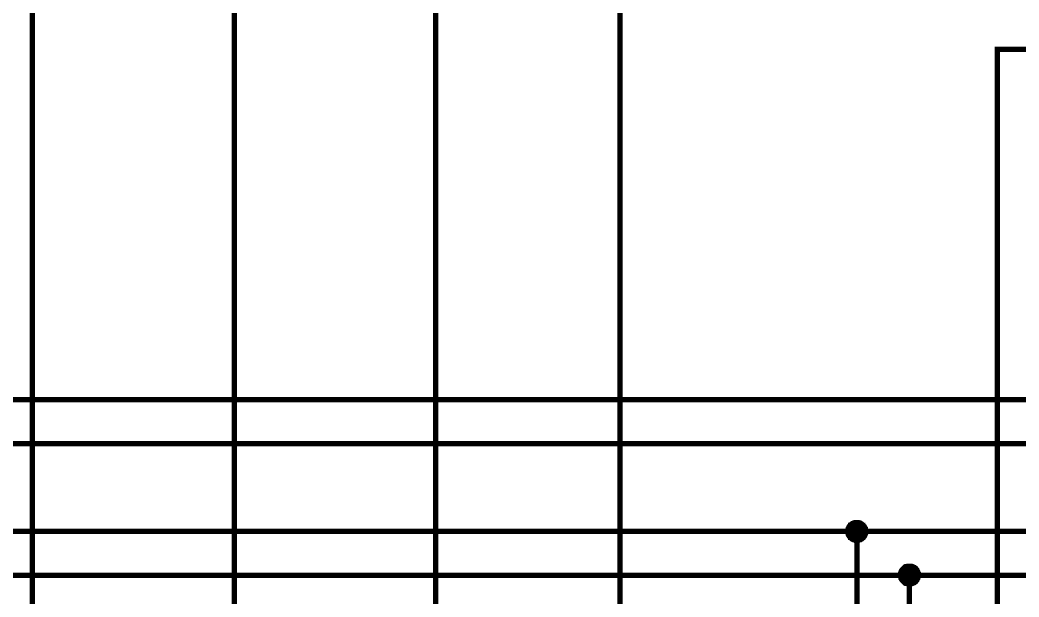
# Model space of a CAD drawing. Header units: millimetres. Extents: x 0 to 841, y 0 to 594.
# Drawn here: x 354.3 to 411.3, y 307.7 to 340.6 of the extents above; entities that cross this region are included whole.
import ezdxf

# ---------------------------------------------------------------- set-up
doc = ezdxf.new("R2010")
doc.units = ezdxf.units.MM
doc.layers.add('Sheet', color=255, linetype='Continuous')

msp = doc.modelspace()

# ---------------------------------------------------------------- linework, layer by layer
at = {"layer": 'Sheet', "color": 18, "true_color": 0x000000, "const_width": 0.3}
for points in [[(392.007, 513.971), (392.007, 513.971), (355.001, 513.971), (355.001, 278.992), (412.503, 278.992), (412.503, 278.992)], [(410.017, 283.987), (410.017, 283.987), (366.515, 283.987), (366.515, 503.959), (392.007, 503.959), (392.007, 503.959)], [(237.018, 492.469), (237.018, 492.469), (303.503, 492.469), (303.503, 308.983), (404.999, 308.983)], [(237.018, 477.462), (237.018, 477.462), (313.516, 477.462), (313.516, 311.492), (402.02, 311.492)], [(450.001, 348.986), (427.511, 348.986), (427.511, 318.995), (323.506, 318.995), (323.506, 406.482), (343.017, 406.482), (343.017, 406.482)], [(343.017, 401.488), (343.017, 401.488), (333.004, 401.488), (333.004, 316.486), (430.02, 316.486), (430.02, 343.991), (450.001, 343.991)], [(703.999, 397.971), (703.999, 397.971), (378.006, 397.971), (378.006, 288.981), (450.001, 288.981), (450.001, 288.981)], [(450.001, 293.999), (450.001, 293.999), (388.512, 293.999), (388.512, 382.987), (703.999, 382.987), (703.999, 382.987)], [(417.521, 338.974), (410.017, 338.974), (410.017, 283.987), (450.001, 283.987)], [(367.008, 70.51), (367.008, 88.002), (402.02, 88.002), (402.02, 311.492), (402.02, 311.492), (435.015, 311.492), (435.015, 333.979), (450.001, 333.979)], [(387.504, 70.51), (387.504, 85.001), (404.999, 85.001), (404.999, 308.983), (404.999, 308.983), (437.502, 308.983), (437.502, 328.985), (450.001, 328.985)], [(401.504, 311.492), (401.504, 311.514), (401.504, 311.536), (401.504, 311.559), (401.504, 311.581), (401.527, 311.604), (401.527, 311.626), (401.527, 311.671), (401.549, 311.693), (401.549, 311.693), (401.572, 311.716), (401.572, 311.738), (401.594, 311.76), (401.594, 311.783), (401.616, 311.805), (401.639, 311.828), (401.661, 311.828), (401.661, 311.85), (401.684, 311.872), (401.706, 311.895), (401.728, 311.895), (401.751, 311.917), (401.773, 311.917), (401.796, 311.94), (401.818, 311.94), (401.84, 311.962), (401.863, 311.962), (401.885, 311.962), (401.908, 311.984), (401.93, 311.984), (401.975, 311.984), (401.997, 311.984), (402.02, 311.984)], [(401.504, 311.492), (401.504, 311.514), (401.504, 311.536), (401.504, 311.559), (401.504, 311.581), (401.527, 311.604), (401.527, 311.626), (401.527, 311.671), (401.549, 311.693), (401.549, 311.693), (401.572, 311.716), (401.572, 311.738), (401.594, 311.76), (401.594, 311.783), (401.616, 311.805), (401.639, 311.828), (401.661, 311.828), (401.661, 311.85), (401.684, 311.872), (401.706, 311.895), (401.728, 311.895), (401.751, 311.917), (401.773, 311.917), (401.796, 311.94), (401.818, 311.94), (401.84, 311.962), (401.863, 311.962), (401.885, 311.962), (401.908, 311.984), (401.93, 311.984), (401.975, 311.984), (401.997, 311.984), (402.02, 311.984)], [(401.504, 311.492), (401.504, 311.514), (401.504, 311.536), (401.504, 311.559), (401.504, 311.581), (401.527, 311.604), (401.527, 311.626), (401.527, 311.671), (401.549, 311.693), (401.549, 311.693), (401.572, 311.716), (401.572, 311.738), (401.594, 311.76), (401.594, 311.783), (401.616, 311.805), (401.639, 311.828), (401.661, 311.828), (401.661, 311.85), (401.684, 311.872), (401.706, 311.895), (401.728, 311.895), (401.751, 311.917), (401.773, 311.917), (401.796, 311.94), (401.818, 311.94), (401.84, 311.962), (401.863, 311.962), (401.885, 311.962), (401.908, 311.984), (401.93, 311.984), (401.975, 311.984), (401.997, 311.984), (402.02, 311.984)], [(401.504, 311.492), (401.504, 311.514), (401.504, 311.536), (401.504, 311.559), (401.504, 311.581), (401.527, 311.604), (401.527, 311.626), (401.527, 311.671), (401.549, 311.693), (401.549, 311.693), (401.572, 311.716), (401.572, 311.738), (401.594, 311.76), (401.594, 311.783), (401.616, 311.805), (401.639, 311.828), (401.661, 311.828), (401.661, 311.85), (401.684, 311.872), (401.706, 311.895), (401.728, 311.895), (401.751, 311.917), (401.773, 311.917), (401.796, 311.94), (401.818, 311.94), (401.84, 311.962), (401.863, 311.962), (401.885, 311.962), (401.908, 311.984), (401.93, 311.984), (401.975, 311.984), (401.997, 311.984), (402.02, 311.984)], [(401.504, 311.492), (401.504, 311.514), (401.504, 311.536), (401.504, 311.559), (401.504, 311.581), (401.527, 311.604), (401.527, 311.626), (401.527, 311.671), (401.549, 311.693), (401.549, 311.693), (401.572, 311.716), (401.572, 311.738), (401.594, 311.76), (401.594, 311.783), (401.616, 311.805), (401.639, 311.828), (401.661, 311.828), (401.661, 311.85), (401.684, 311.872), (401.706, 311.895), (401.728, 311.895), (401.751, 311.917), (401.773, 311.917), (401.796, 311.94), (401.818, 311.94), (401.84, 311.962), (401.863, 311.962), (401.885, 311.962), (401.908, 311.984), (401.93, 311.984), (401.975, 311.984), (401.997, 311.984), (402.02, 311.984)], [(401.504, 311.492), (401.504, 311.514), (401.504, 311.536), (401.504, 311.559), (401.504, 311.581), (401.527, 311.604), (401.527, 311.626), (401.527, 311.671), (401.549, 311.693), (401.549, 311.693), (401.572, 311.716), (401.572, 311.738), (401.594, 311.76), (401.594, 311.783), (401.616, 311.805), (401.639, 311.828), (401.661, 311.828), (401.661, 311.85), (401.684, 311.872), (401.706, 311.895), (401.728, 311.895), (401.751, 311.917), (401.773, 311.917), (401.796, 311.94), (401.818, 311.94), (401.84, 311.962), (401.863, 311.962), (401.885, 311.962), (401.908, 311.984), (401.93, 311.984), (401.975, 311.984), (401.997, 311.984), (402.02, 311.984)], [(401.504, 311.492), (401.504, 311.514), (401.504, 311.536), (401.504, 311.559), (401.504, 311.581), (401.527, 311.604), (401.527, 311.626), (401.527, 311.671), (401.549, 311.693), (401.549, 311.693), (401.572, 311.716), (401.572, 311.738), (401.594, 311.76), (401.594, 311.783), (401.616, 311.805), (401.639, 311.828), (401.661, 311.828), (401.661, 311.85), (401.684, 311.872), (401.706, 311.895), (401.728, 311.895), (401.751, 311.917), (401.773, 311.917), (401.796, 311.94), (401.818, 311.94), (401.84, 311.962), (401.863, 311.962), (401.885, 311.962), (401.908, 311.984), (401.93, 311.984), (401.975, 311.984), (401.997, 311.984), (402.02, 311.984)], [(401.504, 311.492), (401.504, 311.514), (401.504, 311.536), (401.504, 311.559), (401.504, 311.581), (401.527, 311.604), (401.527, 311.626), (401.527, 311.671), (401.549, 311.693), (401.549, 311.693), (401.572, 311.716), (401.572, 311.738), (401.594, 311.76), (401.594, 311.783), (401.616, 311.805), (401.639, 311.828), (401.661, 311.828), (401.661, 311.85), (401.684, 311.872), (401.706, 311.895), (401.728, 311.895), (401.751, 311.917), (401.773, 311.917), (401.796, 311.94), (401.818, 311.94), (401.84, 311.962), (401.863, 311.962), (401.885, 311.962), (401.908, 311.984), (401.93, 311.984), (401.975, 311.984), (401.997, 311.984), (402.02, 311.984)], [(402.02, 310.976), (401.997, 310.976), (401.975, 310.976), (401.93, 310.976), (401.908, 310.976), (401.885, 310.999), (401.863, 310.999), (401.84, 310.999), (401.818, 311.021), (401.796, 311.021), (401.773, 311.044), (401.751, 311.044), (401.728, 311.066), (401.706, 311.066), (401.684, 311.088), (401.661, 311.111), (401.661, 311.133), (401.639, 311.133), (401.616, 311.156), (401.594, 311.178), (401.594, 311.2), (401.572, 311.223), (401.572, 311.245), (401.549, 311.268), (401.549, 311.29), (401.527, 311.312), (401.527, 311.335), (401.527, 311.357), (401.504, 311.38), (401.504, 311.402), (401.504, 311.447), (401.504, 311.469), (401.504, 311.492)], [(401.504, 311.492), (401.504, 311.492)], [(402.02, 310.976), (401.997, 310.976), (401.975, 310.976), (401.93, 310.976), (401.908, 310.976), (401.885, 310.999), (401.863, 310.999), (401.84, 310.999), (401.818, 311.021), (401.796, 311.021), (401.773, 311.044), (401.751, 311.044), (401.728, 311.066), (401.706, 311.066), (401.684, 311.088), (401.661, 311.111), (401.661, 311.133), (401.639, 311.133), (401.616, 311.156), (401.594, 311.178), (401.594, 311.2), (401.572, 311.223), (401.572, 311.245), (401.549, 311.268), (401.549, 311.29), (401.527, 311.312), (401.527, 311.335), (401.527, 311.357), (401.504, 311.38), (401.504, 311.402), (401.504, 311.447), (401.504, 311.469), (401.504, 311.492)], [(401.504, 311.492), (401.504, 311.492)], [(402.02, 310.976), (401.997, 310.976), (401.975, 310.976), (401.93, 310.976), (401.908, 310.976), (401.885, 310.999), (401.863, 310.999), (401.84, 310.999), (401.818, 311.021), (401.796, 311.021), (401.773, 311.044), (401.751, 311.044), (401.728, 311.066), (401.706, 311.066), (401.684, 311.088), (401.661, 311.111), (401.661, 311.133), (401.639, 311.133), (401.616, 311.156), (401.594, 311.178), (401.594, 311.2), (401.572, 311.223), (401.572, 311.245), (401.549, 311.268), (401.549, 311.29), (401.527, 311.312), (401.527, 311.335), (401.527, 311.357), (401.504, 311.38), (401.504, 311.402), (401.504, 311.447), (401.504, 311.469), (401.504, 311.492)], [(401.504, 311.492), (401.504, 311.492)], [(402.02, 310.976), (401.997, 310.976), (401.975, 310.976), (401.93, 310.976), (401.908, 310.976), (401.885, 310.999), (401.863, 310.999), (401.84, 310.999), (401.818, 311.021), (401.796, 311.021), (401.773, 311.044), (401.751, 311.044), (401.728, 311.066), (401.706, 311.066), (401.684, 311.088), (401.661, 311.111), (401.661, 311.133), (401.639, 311.133), (401.616, 311.156), (401.594, 311.178), (401.594, 311.2), (401.572, 311.223), (401.572, 311.245), (401.549, 311.268), (401.549, 311.29), (401.527, 311.312), (401.527, 311.335), (401.527, 311.357), (401.504, 311.38), (401.504, 311.402), (401.504, 311.447), (401.504, 311.469), (401.504, 311.492)], [(401.504, 311.492), (401.504, 311.492)], [(402.02, 310.976), (401.997, 310.976), (401.975, 310.976), (401.93, 310.976), (401.908, 310.976), (401.885, 310.999), (401.863, 310.999), (401.84, 310.999), (401.818, 311.021), (401.796, 311.021), (401.773, 311.044), (401.751, 311.044), (401.728, 311.066), (401.706, 311.066), (401.684, 311.088), (401.661, 311.111), (401.661, 311.133), (401.639, 311.133), (401.616, 311.156), (401.594, 311.178), (401.594, 311.2), (401.572, 311.223), (401.572, 311.245), (401.549, 311.268), (401.549, 311.29), (401.527, 311.312), (401.527, 311.335), (401.527, 311.357), (401.504, 311.38), (401.504, 311.402), (401.504, 311.447), (401.504, 311.469), (401.504, 311.492)], [(401.504, 311.492), (401.504, 311.492)], [(402.02, 310.976), (401.997, 310.976), (401.975, 310.976), (401.93, 310.976), (401.908, 310.976), (401.885, 310.999), (401.863, 310.999), (401.84, 310.999), (401.818, 311.021), (401.796, 311.021), (401.773, 311.044), (401.751, 311.044), (401.728, 311.066), (401.706, 311.066), (401.684, 311.088), (401.661, 311.111), (401.661, 311.133), (401.639, 311.133), (401.616, 311.156), (401.594, 311.178), (401.594, 311.2), (401.572, 311.223), (401.572, 311.245), (401.549, 311.268), (401.549, 311.29), (401.527, 311.312), (401.527, 311.335), (401.527, 311.357), (401.504, 311.38), (401.504, 311.402), (401.504, 311.447), (401.504, 311.469), (401.504, 311.492)], [(401.504, 311.492), (401.504, 311.492)], [(402.02, 310.976), (401.997, 310.976), (401.975, 310.976), (401.93, 310.976), (401.908, 310.976), (401.885, 310.999), (401.863, 310.999), (401.84, 310.999), (401.818, 311.021), (401.796, 311.021), (401.773, 311.044), (401.751, 311.044), (401.728, 311.066), (401.706, 311.066), (401.684, 311.088), (401.661, 311.111), (401.661, 311.133), (401.639, 311.133), (401.616, 311.156), (401.594, 311.178), (401.594, 311.2), (401.572, 311.223), (401.572, 311.245), (401.549, 311.268), (401.549, 311.29), (401.527, 311.312), (401.527, 311.335), (401.527, 311.357), (401.504, 311.38), (401.504, 311.402), (401.504, 311.447), (401.504, 311.469), (401.504, 311.492)], [(401.504, 311.492), (401.504, 311.492)], [(402.02, 310.976), (401.997, 310.976), (401.975, 310.976), (401.93, 310.976), (401.908, 310.976), (401.885, 310.999), (401.863, 310.999), (401.84, 310.999), (401.818, 311.021), (401.796, 311.021), (401.773, 311.044), (401.751, 311.044), (401.728, 311.066), (401.706, 311.066), (401.684, 311.088), (401.661, 311.111), (401.661, 311.133), (401.639, 311.133), (401.616, 311.156), (401.594, 311.178), (401.594, 311.2), (401.572, 311.223), (401.572, 311.245), (401.549, 311.268), (401.549, 311.29), (401.527, 311.312), (401.527, 311.335), (401.527, 311.357), (401.504, 311.38), (401.504, 311.402), (401.504, 311.447), (401.504, 311.469), (401.504, 311.492)], [(401.504, 311.492), (401.504, 311.492)], [(402.02, 311.984), (402.02, 311.984)], [(402.02, 311.984), (402.042, 311.984), (402.064, 311.984), (402.087, 311.984), (402.109, 311.984), (402.132, 311.962), (402.154, 311.962), (402.199, 311.962), (402.221, 311.94), (402.221, 311.94), (402.244, 311.917), (402.266, 311.917), (402.288, 311.895), (402.311, 311.895), (402.333, 311.872), (402.356, 311.85), (402.356, 311.828), (402.378, 311.828), (402.4, 311.805), (402.423, 311.783), (402.423, 311.76), (402.445, 311.738), (402.445, 311.716), (402.468, 311.693), (402.468, 311.693), (402.49, 311.671), (402.49, 311.626), (402.49, 311.604), (402.512, 311.581), (402.512, 311.559), (402.512, 311.536), (402.512, 311.514), (402.512, 311.492)], [(402.02, 311.984), (402.02, 311.984)], [(402.02, 311.984), (402.042, 311.984), (402.064, 311.984), (402.087, 311.984), (402.109, 311.984), (402.132, 311.962), (402.154, 311.962), (402.199, 311.962), (402.221, 311.94), (402.221, 311.94), (402.244, 311.917), (402.266, 311.917), (402.288, 311.895), (402.311, 311.895), (402.333, 311.872), (402.356, 311.85), (402.356, 311.828), (402.378, 311.828), (402.4, 311.805), (402.423, 311.783), (402.423, 311.76), (402.445, 311.738), (402.445, 311.716), (402.468, 311.693), (402.468, 311.693), (402.49, 311.671), (402.49, 311.626), (402.49, 311.604), (402.512, 311.581), (402.512, 311.559), (402.512, 311.536), (402.512, 311.514), (402.512, 311.492)], [(402.02, 311.984), (402.02, 311.984)], [(402.02, 311.984), (402.042, 311.984), (402.064, 311.984), (402.087, 311.984), (402.109, 311.984), (402.132, 311.962), (402.154, 311.962), (402.199, 311.962), (402.221, 311.94), (402.221, 311.94), (402.244, 311.917), (402.266, 311.917), (402.288, 311.895), (402.311, 311.895), (402.333, 311.872), (402.356, 311.85), (402.356, 311.828), (402.378, 311.828), (402.4, 311.805), (402.423, 311.783), (402.423, 311.76), (402.445, 311.738), (402.445, 311.716), (402.468, 311.693), (402.468, 311.693), (402.49, 311.671), (402.49, 311.626), (402.49, 311.604), (402.512, 311.581), (402.512, 311.559), (402.512, 311.536), (402.512, 311.514), (402.512, 311.492)], [(402.02, 311.984), (402.02, 311.984)], [(402.02, 311.984), (402.042, 311.984), (402.064, 311.984), (402.087, 311.984), (402.109, 311.984), (402.132, 311.962), (402.154, 311.962), (402.199, 311.962), (402.221, 311.94), (402.221, 311.94), (402.244, 311.917), (402.266, 311.917), (402.288, 311.895), (402.311, 311.895), (402.333, 311.872), (402.356, 311.85), (402.356, 311.828), (402.378, 311.828), (402.4, 311.805), (402.423, 311.783), (402.423, 311.76), (402.445, 311.738), (402.445, 311.716), (402.468, 311.693), (402.468, 311.693), (402.49, 311.671), (402.49, 311.626), (402.49, 311.604), (402.512, 311.581), (402.512, 311.559), (402.512, 311.536), (402.512, 311.514), (402.512, 311.492)], [(402.02, 311.984), (402.02, 311.984)], [(402.02, 311.984), (402.042, 311.984), (402.064, 311.984), (402.087, 311.984), (402.109, 311.984), (402.132, 311.962), (402.154, 311.962), (402.199, 311.962), (402.221, 311.94), (402.221, 311.94), (402.244, 311.917), (402.266, 311.917), (402.288, 311.895), (402.311, 311.895), (402.333, 311.872), (402.356, 311.85), (402.356, 311.828), (402.378, 311.828), (402.4, 311.805), (402.423, 311.783), (402.423, 311.76), (402.445, 311.738), (402.445, 311.716), (402.468, 311.693), (402.468, 311.693), (402.49, 311.671), (402.49, 311.626), (402.49, 311.604), (402.512, 311.581), (402.512, 311.559), (402.512, 311.536), (402.512, 311.514), (402.512, 311.492)], [(402.02, 311.984), (402.02, 311.984)], [(402.02, 311.984), (402.042, 311.984), (402.064, 311.984), (402.087, 311.984), (402.109, 311.984), (402.132, 311.962), (402.154, 311.962), (402.199, 311.962), (402.221, 311.94), (402.221, 311.94), (402.244, 311.917), (402.266, 311.917), (402.288, 311.895), (402.311, 311.895), (402.333, 311.872), (402.356, 311.85), (402.356, 311.828), (402.378, 311.828), (402.4, 311.805), (402.423, 311.783), (402.423, 311.76), (402.445, 311.738), (402.445, 311.716), (402.468, 311.693), (402.468, 311.693), (402.49, 311.671), (402.49, 311.626), (402.49, 311.604), (402.512, 311.581), (402.512, 311.559), (402.512, 311.536), (402.512, 311.514), (402.512, 311.492)], [(402.02, 311.984), (402.02, 311.984)], [(402.02, 311.984), (402.042, 311.984), (402.064, 311.984), (402.087, 311.984), (402.109, 311.984), (402.132, 311.962), (402.154, 311.962), (402.199, 311.962), (402.221, 311.94), (402.221, 311.94), (402.244, 311.917), (402.266, 311.917), (402.288, 311.895), (402.311, 311.895), (402.333, 311.872), (402.356, 311.85), (402.356, 311.828), (402.378, 311.828), (402.4, 311.805), (402.423, 311.783), (402.423, 311.76), (402.445, 311.738), (402.445, 311.716), (402.468, 311.693), (402.468, 311.693), (402.49, 311.671), (402.49, 311.626), (402.49, 311.604), (402.512, 311.581), (402.512, 311.559), (402.512, 311.536), (402.512, 311.514), (402.512, 311.492)], [(402.02, 311.984), (402.02, 311.984)], [(402.02, 311.984), (402.042, 311.984), (402.064, 311.984), (402.087, 311.984), (402.109, 311.984), (402.132, 311.962), (402.154, 311.962), (402.199, 311.962), (402.221, 311.94), (402.221, 311.94), (402.244, 311.917), (402.266, 311.917), (402.288, 311.895), (402.311, 311.895), (402.333, 311.872), (402.356, 311.85), (402.356, 311.828), (402.378, 311.828), (402.4, 311.805), (402.423, 311.783), (402.423, 311.76), (402.445, 311.738), (402.445, 311.716), (402.468, 311.693), (402.468, 311.693), (402.49, 311.671), (402.49, 311.626), (402.49, 311.604), (402.512, 311.581), (402.512, 311.559), (402.512, 311.536), (402.512, 311.514), (402.512, 311.492)], [(402.512, 311.492), (402.512, 311.469), (402.512, 311.447), (402.512, 311.402), (402.512, 311.38), (402.49, 311.357), (402.49, 311.335), (402.49, 311.312), (402.468, 311.29), (402.468, 311.268), (402.445, 311.245), (402.445, 311.223), (402.423, 311.2), (402.423, 311.178), (402.4, 311.156), (402.378, 311.133), (402.356, 311.133), (402.356, 311.111), (402.333, 311.088), (402.311, 311.066), (402.288, 311.066), (402.266, 311.044), (402.244, 311.044), (402.221, 311.021), (402.221, 311.021), (402.199, 310.999), (402.154, 310.999), (402.132, 310.999), (402.109, 310.976), (402.087, 310.976), (402.064, 310.976), (402.042, 310.976), (402.02, 310.976)], [(402.512, 311.492), (402.512, 311.469), (402.512, 311.447), (402.512, 311.402), (402.512, 311.38), (402.49, 311.357), (402.49, 311.335), (402.49, 311.312), (402.468, 311.29), (402.468, 311.268), (402.445, 311.245), (402.445, 311.223), (402.423, 311.2), (402.423, 311.178), (402.4, 311.156), (402.378, 311.133), (402.356, 311.133), (402.356, 311.111), (402.333, 311.088), (402.311, 311.066), (402.288, 311.066), (402.266, 311.044), (402.244, 311.044), (402.221, 311.021), (402.221, 311.021), (402.199, 310.999), (402.154, 310.999), (402.132, 310.999), (402.109, 310.976), (402.087, 310.976), (402.064, 310.976), (402.042, 310.976), (402.02, 310.976)], [(402.512, 311.492), (402.512, 311.469), (402.512, 311.447), (402.512, 311.402), (402.512, 311.38), (402.49, 311.357), (402.49, 311.335), (402.49, 311.312), (402.468, 311.29), (402.468, 311.268), (402.445, 311.245), (402.445, 311.223), (402.423, 311.2), (402.423, 311.178), (402.4, 311.156), (402.378, 311.133), (402.356, 311.133), (402.356, 311.111), (402.333, 311.088), (402.311, 311.066), (402.288, 311.066), (402.266, 311.044), (402.244, 311.044), (402.221, 311.021), (402.221, 311.021), (402.199, 310.999), (402.154, 310.999), (402.132, 310.999), (402.109, 310.976), (402.087, 310.976), (402.064, 310.976), (402.042, 310.976), (402.02, 310.976)], [(402.512, 311.492), (402.512, 311.469), (402.512, 311.447), (402.512, 311.402), (402.512, 311.38), (402.49, 311.357), (402.49, 311.335), (402.49, 311.312), (402.468, 311.29), (402.468, 311.268), (402.445, 311.245), (402.445, 311.223), (402.423, 311.2), (402.423, 311.178), (402.4, 311.156), (402.378, 311.133), (402.356, 311.133), (402.356, 311.111), (402.333, 311.088), (402.311, 311.066), (402.288, 311.066), (402.266, 311.044), (402.244, 311.044), (402.221, 311.021), (402.221, 311.021), (402.199, 310.999), (402.154, 310.999), (402.132, 310.999), (402.109, 310.976), (402.087, 310.976), (402.064, 310.976), (402.042, 310.976), (402.02, 310.976)], [(402.512, 311.492), (402.512, 311.469), (402.512, 311.447), (402.512, 311.402), (402.512, 311.38), (402.49, 311.357), (402.49, 311.335), (402.49, 311.312), (402.468, 311.29), (402.468, 311.268), (402.445, 311.245), (402.445, 311.223), (402.423, 311.2), (402.423, 311.178), (402.4, 311.156), (402.378, 311.133), (402.356, 311.133), (402.356, 311.111), (402.333, 311.088), (402.311, 311.066), (402.288, 311.066), (402.266, 311.044), (402.244, 311.044), (402.221, 311.021), (402.221, 311.021), (402.199, 310.999), (402.154, 310.999), (402.132, 310.999), (402.109, 310.976), (402.087, 310.976), (402.064, 310.976), (402.042, 310.976), (402.02, 310.976)], [(402.512, 311.492), (402.512, 311.469), (402.512, 311.447), (402.512, 311.402), (402.512, 311.38), (402.49, 311.357), (402.49, 311.335), (402.49, 311.312), (402.468, 311.29), (402.468, 311.268), (402.445, 311.245), (402.445, 311.223), (402.423, 311.2), (402.423, 311.178), (402.4, 311.156), (402.378, 311.133), (402.356, 311.133), (402.356, 311.111), (402.333, 311.088), (402.311, 311.066), (402.288, 311.066), (402.266, 311.044), (402.244, 311.044), (402.221, 311.021), (402.221, 311.021), (402.199, 310.999), (402.154, 310.999), (402.132, 310.999), (402.109, 310.976), (402.087, 310.976), (402.064, 310.976), (402.042, 310.976), (402.02, 310.976)], [(402.512, 311.492), (402.512, 311.469), (402.512, 311.447), (402.512, 311.402), (402.512, 311.38), (402.49, 311.357), (402.49, 311.335), (402.49, 311.312), (402.468, 311.29), (402.468, 311.268), (402.445, 311.245), (402.445, 311.223), (402.423, 311.2), (402.423, 311.178), (402.4, 311.156), (402.378, 311.133), (402.356, 311.133), (402.356, 311.111), (402.333, 311.088), (402.311, 311.066), (402.288, 311.066), (402.266, 311.044), (402.244, 311.044), (402.221, 311.021), (402.221, 311.021), (402.199, 310.999), (402.154, 310.999), (402.132, 310.999), (402.109, 310.976), (402.087, 310.976), (402.064, 310.976), (402.042, 310.976), (402.02, 310.976)], [(402.512, 311.492), (402.512, 311.469), (402.512, 311.447), (402.512, 311.402), (402.512, 311.38), (402.49, 311.357), (402.49, 311.335), (402.49, 311.312), (402.468, 311.29), (402.468, 311.268), (402.445, 311.245), (402.445, 311.223), (402.423, 311.2), (402.423, 311.178), (402.4, 311.156), (402.378, 311.133), (402.356, 311.133), (402.356, 311.111), (402.333, 311.088), (402.311, 311.066), (402.288, 311.066), (402.266, 311.044), (402.244, 311.044), (402.221, 311.021), (402.221, 311.021), (402.199, 310.999), (402.154, 310.999), (402.132, 310.999), (402.109, 310.976), (402.087, 310.976), (402.064, 310.976), (402.042, 310.976), (402.02, 310.976)], [(402.512, 311.492), (402.512, 311.492), (402.512, 311.492), (402.512, 311.492), (402.512, 311.492), (402.512, 311.492), (402.512, 311.492), (402.512, 311.492), (402.512, 311.492), (402.512, 311.492), (402.512, 311.492), (402.512, 311.492), (402.512, 311.492), (402.512, 311.492), (402.512, 311.492), (402.512, 311.492), (402.512, 311.492), (402.512, 311.492), (402.512, 311.492), (402.512, 311.492), (402.512, 311.492), (402.512, 311.492), (402.512, 311.492), (402.512, 311.492), (402.512, 311.492), (402.512, 311.492), (402.512, 311.492), (402.512, 311.492), (402.512, 311.492), (402.512, 311.492), (402.512, 311.492), (402.512, 311.492), (402.512, 311.492)], [(402.512, 311.492), (402.512, 311.492)], [(402.512, 311.492), (402.512, 311.492), (402.512, 311.492), (402.512, 311.492), (402.512, 311.492), (402.512, 311.492), (402.512, 311.492), (402.512, 311.492), (402.512, 311.492), (402.512, 311.492), (402.512, 311.492), (402.512, 311.492), (402.512, 311.492), (402.512, 311.492), (402.512, 311.492), (402.512, 311.492), (402.512, 311.492), (402.512, 311.492), (402.512, 311.492), (402.512, 311.492), (402.512, 311.492), (402.512, 311.492), (402.512, 311.492), (402.512, 311.492), (402.512, 311.492), (402.512, 311.492), (402.512, 311.492), (402.512, 311.492), (402.512, 311.492), (402.512, 311.492), (402.512, 311.492), (402.512, 311.492), (402.512, 311.492)], [(402.512, 311.492), (402.512, 311.492)], [(402.512, 311.492), (402.512, 311.492), (402.512, 311.492), (402.512, 311.492), (402.512, 311.492), (402.512, 311.492), (402.512, 311.492), (402.512, 311.492), (402.512, 311.492), (402.512, 311.492), (402.512, 311.492), (402.512, 311.492), (402.512, 311.492), (402.512, 311.492), (402.512, 311.492), (402.512, 311.492), (402.512, 311.492), (402.512, 311.492), (402.512, 311.492), (402.512, 311.492), (402.512, 311.492), (402.512, 311.492), (402.512, 311.492), (402.512, 311.492), (402.512, 311.492), (402.512, 311.492), (402.512, 311.492), (402.512, 311.492), (402.512, 311.492), (402.512, 311.492), (402.512, 311.492), (402.512, 311.492), (402.512, 311.492)], [(402.512, 311.492), (402.512, 311.492)], [(402.512, 311.492), (402.512, 311.492), (402.512, 311.492), (402.512, 311.492), (402.512, 311.492), (402.512, 311.492), (402.512, 311.492), (402.512, 311.492), (402.512, 311.492), (402.512, 311.492), (402.512, 311.492), (402.512, 311.492), (402.512, 311.492), (402.512, 311.492), (402.512, 311.492), (402.512, 311.492), (402.512, 311.492), (402.512, 311.492), (402.512, 311.492), (402.512, 311.492), (402.512, 311.492), (402.512, 311.492), (402.512, 311.492), (402.512, 311.492), (402.512, 311.492), (402.512, 311.492), (402.512, 311.492), (402.512, 311.492), (402.512, 311.492), (402.512, 311.492), (402.512, 311.492), (402.512, 311.492), (402.512, 311.492)], [(402.512, 311.492), (402.512, 311.492)], [(402.512, 311.492), (402.512, 311.492), (402.512, 311.492), (402.512, 311.492), (402.512, 311.492), (402.512, 311.492), (402.512, 311.492), (402.512, 311.492), (402.512, 311.492), (402.512, 311.492), (402.512, 311.492), (402.512, 311.492), (402.512, 311.492), (402.512, 311.492), (402.512, 311.492), (402.512, 311.492), (402.512, 311.492), (402.512, 311.492), (402.512, 311.492), (402.512, 311.492), (402.512, 311.492), (402.512, 311.492), (402.512, 311.492), (402.512, 311.492), (402.512, 311.492), (402.512, 311.492), (402.512, 311.492), (402.512, 311.492), (402.512, 311.492), (402.512, 311.492), (402.512, 311.492), (402.512, 311.492), (402.512, 311.492)], [(402.512, 311.492), (402.512, 311.492)], [(402.512, 311.492), (402.512, 311.492), (402.512, 311.492), (402.512, 311.492), (402.512, 311.492), (402.512, 311.492), (402.512, 311.492), (402.512, 311.492), (402.512, 311.492), (402.512, 311.492), (402.512, 311.492), (402.512, 311.492), (402.512, 311.492), (402.512, 311.492), (402.512, 311.492), (402.512, 311.492), (402.512, 311.492), (402.512, 311.492), (402.512, 311.492), (402.512, 311.492), (402.512, 311.492), (402.512, 311.492), (402.512, 311.492), (402.512, 311.492), (402.512, 311.492), (402.512, 311.492), (402.512, 311.492), (402.512, 311.492), (402.512, 311.492), (402.512, 311.492), (402.512, 311.492), (402.512, 311.492), (402.512, 311.492)], [(402.512, 311.492), (402.512, 311.492)], [(402.512, 311.492), (402.512, 311.492), (402.512, 311.492), (402.512, 311.492), (402.512, 311.492), (402.512, 311.492), (402.512, 311.492), (402.512, 311.492), (402.512, 311.492), (402.512, 311.492), (402.512, 311.492), (402.512, 311.492), (402.512, 311.492), (402.512, 311.492), (402.512, 311.492), (402.512, 311.492), (402.512, 311.492), (402.512, 311.492), (402.512, 311.492), (402.512, 311.492), (402.512, 311.492), (402.512, 311.492), (402.512, 311.492), (402.512, 311.492), (402.512, 311.492), (402.512, 311.492), (402.512, 311.492), (402.512, 311.492), (402.512, 311.492), (402.512, 311.492), (402.512, 311.492), (402.512, 311.492), (402.512, 311.492)], [(402.512, 311.492), (402.512, 311.492)], [(402.512, 311.492), (402.512, 311.492), (402.512, 311.492), (402.512, 311.492), (402.512, 311.492), (402.512, 311.492), (402.512, 311.492), (402.512, 311.492), (402.512, 311.492), (402.512, 311.492), (402.512, 311.492), (402.512, 311.492), (402.512, 311.492), (402.512, 311.492), (402.512, 311.492), (402.512, 311.492), (402.512, 311.492), (402.512, 311.492), (402.512, 311.492), (402.512, 311.492), (402.512, 311.492), (402.512, 311.492), (402.512, 311.492), (402.512, 311.492), (402.512, 311.492), (402.512, 311.492), (402.512, 311.492), (402.512, 311.492), (402.512, 311.492), (402.512, 311.492), (402.512, 311.492), (402.512, 311.492), (402.512, 311.492)], [(402.512, 311.492), (402.512, 311.492)], [(404.506, 308.983), (404.506, 309.005), (404.506, 309.028), (404.506, 309.073), (404.506, 309.095), (404.529, 309.117), (404.529, 309.14), (404.529, 309.162), (404.551, 309.185), (404.551, 309.207), (404.573, 309.229), (404.573, 309.252), (404.596, 309.274), (404.596, 309.297), (404.618, 309.319), (404.641, 309.341), (404.641, 309.341), (404.663, 309.364), (404.685, 309.386), (404.708, 309.409), (404.73, 309.409), (404.753, 309.431), (404.775, 309.431), (404.797, 309.453), (404.82, 309.453), (404.82, 309.476), (404.865, 309.476), (404.887, 309.476), (404.909, 309.498), (404.932, 309.498), (404.954, 309.498), (404.977, 309.498), (404.999, 309.498)], [(404.506, 308.983), (404.506, 309.005), (404.506, 309.028), (404.506, 309.073), (404.506, 309.095), (404.529, 309.117), (404.529, 309.14), (404.529, 309.162), (404.551, 309.185), (404.551, 309.207), (404.573, 309.229), (404.573, 309.252), (404.596, 309.274), (404.596, 309.297), (404.618, 309.319), (404.641, 309.341), (404.641, 309.341), (404.663, 309.364), (404.685, 309.386), (404.708, 309.409), (404.73, 309.409), (404.753, 309.431), (404.775, 309.431), (404.797, 309.453), (404.82, 309.453), (404.82, 309.476), (404.865, 309.476), (404.887, 309.476), (404.909, 309.498), (404.932, 309.498), (404.954, 309.498), (404.977, 309.498), (404.999, 309.498)], [(404.506, 308.983), (404.506, 309.005), (404.506, 309.028), (404.506, 309.073), (404.506, 309.095), (404.529, 309.117), (404.529, 309.14), (404.529, 309.162), (404.551, 309.185), (404.551, 309.207), (404.573, 309.229), (404.573, 309.252), (404.596, 309.274), (404.596, 309.297), (404.618, 309.319), (404.641, 309.341), (404.641, 309.341), (404.663, 309.364), (404.685, 309.386), (404.708, 309.409), (404.73, 309.409), (404.753, 309.431), (404.775, 309.431), (404.797, 309.453), (404.82, 309.453), (404.82, 309.476), (404.865, 309.476), (404.887, 309.476), (404.909, 309.498), (404.932, 309.498), (404.954, 309.498), (404.977, 309.498), (404.999, 309.498)], [(404.506, 308.983), (404.506, 309.005), (404.506, 309.028), (404.506, 309.073), (404.506, 309.095), (404.529, 309.117), (404.529, 309.14), (404.529, 309.162), (404.551, 309.185), (404.551, 309.207), (404.573, 309.229), (404.573, 309.252), (404.596, 309.274), (404.596, 309.297), (404.618, 309.319), (404.641, 309.341), (404.641, 309.341), (404.663, 309.364), (404.685, 309.386), (404.708, 309.409), (404.73, 309.409), (404.753, 309.431), (404.775, 309.431), (404.797, 309.453), (404.82, 309.453), (404.82, 309.476), (404.865, 309.476), (404.887, 309.476), (404.909, 309.498), (404.932, 309.498), (404.954, 309.498), (404.977, 309.498), (404.999, 309.498)], [(404.506, 308.983), (404.506, 309.005), (404.506, 309.028), (404.506, 309.073), (404.506, 309.095), (404.529, 309.117), (404.529, 309.14), (404.529, 309.162), (404.551, 309.185), (404.551, 309.207), (404.573, 309.229), (404.573, 309.252), (404.596, 309.274), (404.596, 309.297), (404.618, 309.319), (404.641, 309.341), (404.641, 309.341), (404.663, 309.364), (404.685, 309.386), (404.708, 309.409), (404.73, 309.409), (404.753, 309.431), (404.775, 309.431), (404.797, 309.453), (404.82, 309.453), (404.82, 309.476), (404.865, 309.476), (404.887, 309.476), (404.909, 309.498), (404.932, 309.498), (404.954, 309.498), (404.977, 309.498), (404.999, 309.498)], [(404.506, 308.983), (404.506, 309.005), (404.506, 309.028), (404.506, 309.073), (404.506, 309.095), (404.529, 309.117), (404.529, 309.14), (404.529, 309.162), (404.551, 309.185), (404.551, 309.207), (404.573, 309.229), (404.573, 309.252), (404.596, 309.274), (404.596, 309.297), (404.618, 309.319), (404.641, 309.341), (404.641, 309.341), (404.663, 309.364), (404.685, 309.386), (404.708, 309.409), (404.73, 309.409), (404.753, 309.431), (404.775, 309.431), (404.797, 309.453), (404.82, 309.453), (404.82, 309.476), (404.865, 309.476), (404.887, 309.476), (404.909, 309.498), (404.932, 309.498), (404.954, 309.498), (404.977, 309.498), (404.999, 309.498)], [(404.506, 308.983), (404.506, 309.005), (404.506, 309.028), (404.506, 309.073), (404.506, 309.095), (404.529, 309.117), (404.529, 309.14), (404.529, 309.162), (404.551, 309.185), (404.551, 309.207), (404.573, 309.229), (404.573, 309.252), (404.596, 309.274), (404.596, 309.297), (404.618, 309.319), (404.641, 309.341), (404.641, 309.341), (404.663, 309.364), (404.685, 309.386), (404.708, 309.409), (404.73, 309.409), (404.753, 309.431), (404.775, 309.431), (404.797, 309.453), (404.82, 309.453), (404.82, 309.476), (404.865, 309.476), (404.887, 309.476), (404.909, 309.498), (404.932, 309.498), (404.954, 309.498), (404.977, 309.498), (404.999, 309.498)], [(404.506, 308.983), (404.506, 309.005), (404.506, 309.028), (404.506, 309.073), (404.506, 309.095), (404.529, 309.117), (404.529, 309.14), (404.529, 309.162), (404.551, 309.185), (404.551, 309.207), (404.573, 309.229), (404.573, 309.252), (404.596, 309.274), (404.596, 309.297), (404.618, 309.319), (404.641, 309.341), (404.641, 309.341), (404.663, 309.364), (404.685, 309.386), (404.708, 309.409), (404.73, 309.409), (404.753, 309.431), (404.775, 309.431), (404.797, 309.453), (404.82, 309.453), (404.82, 309.476), (404.865, 309.476), (404.887, 309.476), (404.909, 309.498), (404.932, 309.498), (404.954, 309.498), (404.977, 309.498), (404.999, 309.498)], [(404.999, 309.498), (404.999, 309.498)], [(404.999, 309.498), (405.021, 309.498), (405.044, 309.498), (405.089, 309.498), (405.111, 309.498), (405.133, 309.476), (405.156, 309.476), (405.178, 309.476), (405.201, 309.453), (405.223, 309.453), (405.245, 309.431), (405.268, 309.431), (405.29, 309.409), (405.313, 309.409), (405.335, 309.386), (405.357, 309.364), (405.357, 309.341), (405.38, 309.341), (405.402, 309.319), (405.425, 309.297), (405.425, 309.274), (405.447, 309.252), (405.447, 309.229), (405.469, 309.207), (405.469, 309.185), (405.492, 309.162), (405.492, 309.14), (405.492, 309.117), (405.514, 309.095), (405.514, 309.073), (405.514, 309.028), (405.514, 309.005), (405.514, 308.983)], [(404.999, 309.498), (404.999, 309.498)], [(404.999, 309.498), (405.021, 309.498), (405.044, 309.498), (405.089, 309.498), (405.111, 309.498), (405.133, 309.476), (405.156, 309.476), (405.178, 309.476), (405.201, 309.453), (405.223, 309.453), (405.245, 309.431), (405.268, 309.431), (405.29, 309.409), (405.313, 309.409), (405.335, 309.386), (405.357, 309.364), (405.357, 309.341), (405.38, 309.341), (405.402, 309.319), (405.425, 309.297), (405.425, 309.274), (405.447, 309.252), (405.447, 309.229), (405.469, 309.207), (405.469, 309.185), (405.492, 309.162), (405.492, 309.14), (405.492, 309.117), (405.514, 309.095), (405.514, 309.073), (405.514, 309.028), (405.514, 309.005), (405.514, 308.983)], [(404.999, 309.498), (404.999, 309.498)], [(404.999, 309.498), (405.021, 309.498), (405.044, 309.498), (405.089, 309.498), (405.111, 309.498), (405.133, 309.476), (405.156, 309.476), (405.178, 309.476), (405.201, 309.453), (405.223, 309.453), (405.245, 309.431), (405.268, 309.431), (405.29, 309.409), (405.313, 309.409), (405.335, 309.386), (405.357, 309.364), (405.357, 309.341), (405.38, 309.341), (405.402, 309.319), (405.425, 309.297), (405.425, 309.274), (405.447, 309.252), (405.447, 309.229), (405.469, 309.207), (405.469, 309.185), (405.492, 309.162), (405.492, 309.14), (405.492, 309.117), (405.514, 309.095), (405.514, 309.073), (405.514, 309.028), (405.514, 309.005), (405.514, 308.983)], [(404.999, 309.498), (404.999, 309.498)], [(404.999, 309.498), (405.021, 309.498), (405.044, 309.498), (405.089, 309.498), (405.111, 309.498), (405.133, 309.476), (405.156, 309.476), (405.178, 309.476), (405.201, 309.453), (405.223, 309.453), (405.245, 309.431), (405.268, 309.431), (405.29, 309.409), (405.313, 309.409), (405.335, 309.386), (405.357, 309.364), (405.357, 309.341), (405.38, 309.341), (405.402, 309.319), (405.425, 309.297), (405.425, 309.274), (405.447, 309.252), (405.447, 309.229), (405.469, 309.207), (405.469, 309.185), (405.492, 309.162), (405.492, 309.14), (405.492, 309.117), (405.514, 309.095), (405.514, 309.073), (405.514, 309.028), (405.514, 309.005), (405.514, 308.983)], [(404.999, 309.498), (404.999, 309.498)], [(404.999, 309.498), (405.021, 309.498), (405.044, 309.498), (405.089, 309.498), (405.111, 309.498), (405.133, 309.476), (405.156, 309.476), (405.178, 309.476), (405.201, 309.453), (405.223, 309.453), (405.245, 309.431), (405.268, 309.431), (405.29, 309.409), (405.313, 309.409), (405.335, 309.386), (405.357, 309.364), (405.357, 309.341), (405.38, 309.341), (405.402, 309.319), (405.425, 309.297), (405.425, 309.274), (405.447, 309.252), (405.447, 309.229), (405.469, 309.207), (405.469, 309.185), (405.492, 309.162), (405.492, 309.14), (405.492, 309.117), (405.514, 309.095), (405.514, 309.073), (405.514, 309.028), (405.514, 309.005), (405.514, 308.983)], [(404.999, 309.498), (404.999, 309.498)], [(404.999, 309.498), (405.021, 309.498), (405.044, 309.498), (405.089, 309.498), (405.111, 309.498), (405.133, 309.476), (405.156, 309.476), (405.178, 309.476), (405.201, 309.453), (405.223, 309.453), (405.245, 309.431), (405.268, 309.431), (405.29, 309.409), (405.313, 309.409), (405.335, 309.386), (405.357, 309.364), (405.357, 309.341), (405.38, 309.341), (405.402, 309.319), (405.425, 309.297), (405.425, 309.274), (405.447, 309.252), (405.447, 309.229), (405.469, 309.207), (405.469, 309.185), (405.492, 309.162), (405.492, 309.14), (405.492, 309.117), (405.514, 309.095), (405.514, 309.073), (405.514, 309.028), (405.514, 309.005), (405.514, 308.983)], [(404.999, 309.498), (404.999, 309.498)], [(404.999, 309.498), (405.021, 309.498), (405.044, 309.498), (405.089, 309.498), (405.111, 309.498), (405.133, 309.476), (405.156, 309.476), (405.178, 309.476), (405.201, 309.453), (405.223, 309.453), (405.245, 309.431), (405.268, 309.431), (405.29, 309.409), (405.313, 309.409), (405.335, 309.386), (405.357, 309.364), (405.357, 309.341), (405.38, 309.341), (405.402, 309.319), (405.425, 309.297), (405.425, 309.274), (405.447, 309.252), (405.447, 309.229), (405.469, 309.207), (405.469, 309.185), (405.492, 309.162), (405.492, 309.14), (405.492, 309.117), (405.514, 309.095), (405.514, 309.073), (405.514, 309.028), (405.514, 309.005), (405.514, 308.983)], [(404.999, 309.498), (404.999, 309.498)], [(404.999, 309.498), (405.021, 309.498), (405.044, 309.498), (405.089, 309.498), (405.111, 309.498), (405.133, 309.476), (405.156, 309.476), (405.178, 309.476), (405.201, 309.453), (405.223, 309.453), (405.245, 309.431), (405.268, 309.431), (405.29, 309.409), (405.313, 309.409), (405.335, 309.386), (405.357, 309.364), (405.357, 309.341), (405.38, 309.341), (405.402, 309.319), (405.425, 309.297), (405.425, 309.274), (405.447, 309.252), (405.447, 309.229), (405.469, 309.207), (405.469, 309.185), (405.492, 309.162), (405.492, 309.14), (405.492, 309.117), (405.514, 309.095), (405.514, 309.073), (405.514, 309.028), (405.514, 309.005), (405.514, 308.983)], [(404.999, 308.49), (404.977, 308.49), (404.954, 308.49), (404.932, 308.49), (404.909, 308.49), (404.887, 308.513), (404.865, 308.513), (404.82, 308.513), (404.82, 308.535), (404.797, 308.535), (404.775, 308.557), (404.753, 308.557), (404.73, 308.58), (404.708, 308.58), (404.685, 308.602), (404.663, 308.625), (404.641, 308.647), (404.641, 308.647), (404.618, 308.669), (404.596, 308.692), (404.596, 308.714), (404.573, 308.737), (404.573, 308.759), (404.551, 308.781), (404.551, 308.781), (404.529, 308.804), (404.529, 308.849), (404.529, 308.871), (404.506, 308.893), (404.506, 308.916), (404.506, 308.938), (404.506, 308.961), (404.506, 308.983)], [(404.506, 308.983), (404.506, 308.983)], [(404.999, 308.49), (404.977, 308.49), (404.954, 308.49), (404.932, 308.49), (404.909, 308.49), (404.887, 308.513), (404.865, 308.513), (404.82, 308.513), (404.82, 308.535), (404.797, 308.535), (404.775, 308.557), (404.753, 308.557), (404.73, 308.58), (404.708, 308.58), (404.685, 308.602), (404.663, 308.625), (404.641, 308.647), (404.641, 308.647), (404.618, 308.669), (404.596, 308.692), (404.596, 308.714), (404.573, 308.737), (404.573, 308.759), (404.551, 308.781), (404.551, 308.781), (404.529, 308.804), (404.529, 308.849), (404.529, 308.871), (404.506, 308.893), (404.506, 308.916), (404.506, 308.938), (404.506, 308.961), (404.506, 308.983)], [(404.506, 308.983), (404.506, 308.983)], [(404.999, 308.49), (404.977, 308.49), (404.954, 308.49), (404.932, 308.49), (404.909, 308.49), (404.887, 308.513), (404.865, 308.513), (404.82, 308.513), (404.82, 308.535), (404.797, 308.535), (404.775, 308.557), (404.753, 308.557), (404.73, 308.58), (404.708, 308.58), (404.685, 308.602), (404.663, 308.625), (404.641, 308.647), (404.641, 308.647), (404.618, 308.669), (404.596, 308.692), (404.596, 308.714), (404.573, 308.737), (404.573, 308.759), (404.551, 308.781), (404.551, 308.781), (404.529, 308.804), (404.529, 308.849), (404.529, 308.871), (404.506, 308.893), (404.506, 308.916), (404.506, 308.938), (404.506, 308.961), (404.506, 308.983)], [(404.506, 308.983), (404.506, 308.983)], [(404.999, 308.49), (404.977, 308.49), (404.954, 308.49), (404.932, 308.49), (404.909, 308.49), (404.887, 308.513), (404.865, 308.513), (404.82, 308.513), (404.82, 308.535), (404.797, 308.535), (404.775, 308.557), (404.753, 308.557), (404.73, 308.58), (404.708, 308.58), (404.685, 308.602), (404.663, 308.625), (404.641, 308.647), (404.641, 308.647), (404.618, 308.669), (404.596, 308.692), (404.596, 308.714), (404.573, 308.737), (404.573, 308.759), (404.551, 308.781), (404.551, 308.781), (404.529, 308.804), (404.529, 308.849), (404.529, 308.871), (404.506, 308.893), (404.506, 308.916), (404.506, 308.938), (404.506, 308.961), (404.506, 308.983)], [(404.506, 308.983), (404.506, 308.983)], [(404.999, 308.49), (404.977, 308.49), (404.954, 308.49), (404.932, 308.49), (404.909, 308.49), (404.887, 308.513), (404.865, 308.513), (404.82, 308.513), (404.82, 308.535), (404.797, 308.535), (404.775, 308.557), (404.753, 308.557), (404.73, 308.58), (404.708, 308.58), (404.685, 308.602), (404.663, 308.625), (404.641, 308.647), (404.641, 308.647), (404.618, 308.669), (404.596, 308.692), (404.596, 308.714), (404.573, 308.737), (404.573, 308.759), (404.551, 308.781), (404.551, 308.781), (404.529, 308.804), (404.529, 308.849), (404.529, 308.871), (404.506, 308.893), (404.506, 308.916), (404.506, 308.938), (404.506, 308.961), (404.506, 308.983)], [(404.506, 308.983), (404.506, 308.983)], [(404.999, 308.49), (404.977, 308.49), (404.954, 308.49), (404.932, 308.49), (404.909, 308.49), (404.887, 308.513), (404.865, 308.513), (404.82, 308.513), (404.82, 308.535), (404.797, 308.535), (404.775, 308.557), (404.753, 308.557), (404.73, 308.58), (404.708, 308.58), (404.685, 308.602), (404.663, 308.625), (404.641, 308.647), (404.641, 308.647), (404.618, 308.669), (404.596, 308.692), (404.596, 308.714), (404.573, 308.737), (404.573, 308.759), (404.551, 308.781), (404.551, 308.781), (404.529, 308.804), (404.529, 308.849), (404.529, 308.871), (404.506, 308.893), (404.506, 308.916), (404.506, 308.938), (404.506, 308.961), (404.506, 308.983)], [(404.506, 308.983), (404.506, 308.983)], [(404.999, 308.49), (404.977, 308.49), (404.954, 308.49), (404.932, 308.49), (404.909, 308.49), (404.887, 308.513), (404.865, 308.513), (404.82, 308.513), (404.82, 308.535), (404.797, 308.535), (404.775, 308.557), (404.753, 308.557), (404.73, 308.58), (404.708, 308.58), (404.685, 308.602), (404.663, 308.625), (404.641, 308.647), (404.641, 308.647), (404.618, 308.669), (404.596, 308.692), (404.596, 308.714), (404.573, 308.737), (404.573, 308.759), (404.551, 308.781), (404.551, 308.781), (404.529, 308.804), (404.529, 308.849), (404.529, 308.871), (404.506, 308.893), (404.506, 308.916), (404.506, 308.938), (404.506, 308.961), (404.506, 308.983)], [(404.506, 308.983), (404.506, 308.983)], [(404.999, 308.49), (404.977, 308.49), (404.954, 308.49), (404.932, 308.49), (404.909, 308.49), (404.887, 308.513), (404.865, 308.513), (404.82, 308.513), (404.82, 308.535), (404.797, 308.535), (404.775, 308.557), (404.753, 308.557), (404.73, 308.58), (404.708, 308.58), (404.685, 308.602), (404.663, 308.625), (404.641, 308.647), (404.641, 308.647), (404.618, 308.669), (404.596, 308.692), (404.596, 308.714), (404.573, 308.737), (404.573, 308.759), (404.551, 308.781), (404.551, 308.781), (404.529, 308.804), (404.529, 308.849), (404.529, 308.871), (404.506, 308.893), (404.506, 308.916), (404.506, 308.938), (404.506, 308.961), (404.506, 308.983)], [(404.506, 308.983), (404.506, 308.983)], [(405.514, 308.983), (405.514, 308.961), (405.514, 308.938), (405.514, 308.916), (405.514, 308.893), (405.492, 308.871), (405.492, 308.849), (405.492, 308.804), (405.469, 308.781), (405.469, 308.781), (405.447, 308.759), (405.447, 308.737), (405.425, 308.714), (405.425, 308.692), (405.402, 308.669), (405.38, 308.647), (405.357, 308.647), (405.357, 308.625), (405.335, 308.602), (405.313, 308.58), (405.29, 308.58), (405.268, 308.557), (405.245, 308.557), (405.223, 308.535), (405.201, 308.535), (405.178, 308.513), (405.156, 308.513), (405.133, 308.513), (405.111, 308.49), (405.089, 308.49), (405.044, 308.49), (405.021, 308.49), (404.999, 308.49)], [(405.514, 308.983), (405.514, 308.961), (405.514, 308.938), (405.514, 308.916), (405.514, 308.893), (405.492, 308.871), (405.492, 308.849), (405.492, 308.804), (405.469, 308.781), (405.469, 308.781), (405.447, 308.759), (405.447, 308.737), (405.425, 308.714), (405.425, 308.692), (405.402, 308.669), (405.38, 308.647), (405.357, 308.647), (405.357, 308.625), (405.335, 308.602), (405.313, 308.58), (405.29, 308.58), (405.268, 308.557), (405.245, 308.557), (405.223, 308.535), (405.201, 308.535), (405.178, 308.513), (405.156, 308.513), (405.133, 308.513), (405.111, 308.49), (405.089, 308.49), (405.044, 308.49), (405.021, 308.49), (404.999, 308.49)], [(405.514, 308.983), (405.514, 308.961), (405.514, 308.938), (405.514, 308.916), (405.514, 308.893), (405.492, 308.871), (405.492, 308.849), (405.492, 308.804), (405.469, 308.781), (405.469, 308.781), (405.447, 308.759), (405.447, 308.737), (405.425, 308.714), (405.425, 308.692), (405.402, 308.669), (405.38, 308.647), (405.357, 308.647), (405.357, 308.625), (405.335, 308.602), (405.313, 308.58), (405.29, 308.58), (405.268, 308.557), (405.245, 308.557), (405.223, 308.535), (405.201, 308.535), (405.178, 308.513), (405.156, 308.513), (405.133, 308.513), (405.111, 308.49), (405.089, 308.49), (405.044, 308.49), (405.021, 308.49), (404.999, 308.49)], [(405.514, 308.983), (405.514, 308.961), (405.514, 308.938), (405.514, 308.916), (405.514, 308.893), (405.492, 308.871), (405.492, 308.849), (405.492, 308.804), (405.469, 308.781), (405.469, 308.781), (405.447, 308.759), (405.447, 308.737), (405.425, 308.714), (405.425, 308.692), (405.402, 308.669), (405.38, 308.647), (405.357, 308.647), (405.357, 308.625), (405.335, 308.602), (405.313, 308.58), (405.29, 308.58), (405.268, 308.557), (405.245, 308.557), (405.223, 308.535), (405.201, 308.535), (405.178, 308.513), (405.156, 308.513), (405.133, 308.513), (405.111, 308.49), (405.089, 308.49), (405.044, 308.49), (405.021, 308.49), (404.999, 308.49)], [(405.514, 308.983), (405.514, 308.961), (405.514, 308.938), (405.514, 308.916), (405.514, 308.893), (405.492, 308.871), (405.492, 308.849), (405.492, 308.804), (405.469, 308.781), (405.469, 308.781), (405.447, 308.759), (405.447, 308.737), (405.425, 308.714), (405.425, 308.692), (405.402, 308.669), (405.38, 308.647), (405.357, 308.647), (405.357, 308.625), (405.335, 308.602), (405.313, 308.58), (405.29, 308.58), (405.268, 308.557), (405.245, 308.557), (405.223, 308.535), (405.201, 308.535), (405.178, 308.513), (405.156, 308.513), (405.133, 308.513), (405.111, 308.49), (405.089, 308.49), (405.044, 308.49), (405.021, 308.49), (404.999, 308.49)], [(405.514, 308.983), (405.514, 308.961), (405.514, 308.938), (405.514, 308.916), (405.514, 308.893), (405.492, 308.871), (405.492, 308.849), (405.492, 308.804), (405.469, 308.781), (405.469, 308.781), (405.447, 308.759), (405.447, 308.737), (405.425, 308.714), (405.425, 308.692), (405.402, 308.669), (405.38, 308.647), (405.357, 308.647), (405.357, 308.625), (405.335, 308.602), (405.313, 308.58), (405.29, 308.58), (405.268, 308.557), (405.245, 308.557), (405.223, 308.535), (405.201, 308.535), (405.178, 308.513), (405.156, 308.513), (405.133, 308.513), (405.111, 308.49), (405.089, 308.49), (405.044, 308.49), (405.021, 308.49), (404.999, 308.49)], [(405.514, 308.983), (405.514, 308.961), (405.514, 308.938), (405.514, 308.916), (405.514, 308.893), (405.492, 308.871), (405.492, 308.849), (405.492, 308.804), (405.469, 308.781), (405.469, 308.781), (405.447, 308.759), (405.447, 308.737), (405.425, 308.714), (405.425, 308.692), (405.402, 308.669), (405.38, 308.647), (405.357, 308.647), (405.357, 308.625), (405.335, 308.602), (405.313, 308.58), (405.29, 308.58), (405.268, 308.557), (405.245, 308.557), (405.223, 308.535), (405.201, 308.535), (405.178, 308.513), (405.156, 308.513), (405.133, 308.513), (405.111, 308.49), (405.089, 308.49), (405.044, 308.49), (405.021, 308.49), (404.999, 308.49)], [(405.514, 308.983), (405.514, 308.961), (405.514, 308.938), (405.514, 308.916), (405.514, 308.893), (405.492, 308.871), (405.492, 308.849), (405.492, 308.804), (405.469, 308.781), (405.469, 308.781), (405.447, 308.759), (405.447, 308.737), (405.425, 308.714), (405.425, 308.692), (405.402, 308.669), (405.38, 308.647), (405.357, 308.647), (405.357, 308.625), (405.335, 308.602), (405.313, 308.58), (405.29, 308.58), (405.268, 308.557), (405.245, 308.557), (405.223, 308.535), (405.201, 308.535), (405.178, 308.513), (405.156, 308.513), (405.133, 308.513), (405.111, 308.49), (405.089, 308.49), (405.044, 308.49), (405.021, 308.49), (404.999, 308.49)], [(405.514, 308.983), (405.514, 308.983), (405.514, 308.983), (405.514, 308.983), (405.514, 308.983), (405.514, 308.983), (405.514, 308.983), (405.514, 308.983), (405.514, 308.983), (405.514, 308.983), (405.514, 308.983), (405.514, 308.983), (405.514, 308.983), (405.514, 308.983), (405.514, 308.983), (405.514, 308.983), (405.514, 308.983), (405.514, 308.983), (405.514, 308.983), (405.514, 308.983), (405.514, 308.983), (405.514, 308.983), (405.514, 308.983), (405.514, 308.983), (405.514, 308.983), (405.514, 308.983), (405.514, 308.983), (405.514, 308.983), (405.514, 308.983), (405.514, 308.983), (405.514, 308.983), (405.514, 308.983), (405.514, 308.983)], [(405.514, 308.983), (405.514, 308.983)], [(405.514, 308.983), (405.514, 308.983), (405.514, 308.983), (405.514, 308.983), (405.514, 308.983), (405.514, 308.983), (405.514, 308.983), (405.514, 308.983), (405.514, 308.983), (405.514, 308.983), (405.514, 308.983), (405.514, 308.983), (405.514, 308.983), (405.514, 308.983), (405.514, 308.983), (405.514, 308.983), (405.514, 308.983), (405.514, 308.983), (405.514, 308.983), (405.514, 308.983), (405.514, 308.983), (405.514, 308.983), (405.514, 308.983), (405.514, 308.983), (405.514, 308.983), (405.514, 308.983), (405.514, 308.983), (405.514, 308.983), (405.514, 308.983), (405.514, 308.983), (405.514, 308.983), (405.514, 308.983), (405.514, 308.983)], [(405.514, 308.983), (405.514, 308.983)], [(405.514, 308.983), (405.514, 308.983), (405.514, 308.983), (405.514, 308.983), (405.514, 308.983), (405.514, 308.983), (405.514, 308.983), (405.514, 308.983), (405.514, 308.983), (405.514, 308.983), (405.514, 308.983), (405.514, 308.983), (405.514, 308.983), (405.514, 308.983), (405.514, 308.983), (405.514, 308.983), (405.514, 308.983), (405.514, 308.983), (405.514, 308.983), (405.514, 308.983), (405.514, 308.983), (405.514, 308.983), (405.514, 308.983), (405.514, 308.983), (405.514, 308.983), (405.514, 308.983), (405.514, 308.983), (405.514, 308.983), (405.514, 308.983), (405.514, 308.983), (405.514, 308.983), (405.514, 308.983), (405.514, 308.983)], [(405.514, 308.983), (405.514, 308.983)], [(405.514, 308.983), (405.514, 308.983), (405.514, 308.983), (405.514, 308.983), (405.514, 308.983), (405.514, 308.983), (405.514, 308.983), (405.514, 308.983), (405.514, 308.983), (405.514, 308.983), (405.514, 308.983), (405.514, 308.983), (405.514, 308.983), (405.514, 308.983), (405.514, 308.983), (405.514, 308.983), (405.514, 308.983), (405.514, 308.983), (405.514, 308.983), (405.514, 308.983), (405.514, 308.983), (405.514, 308.983), (405.514, 308.983), (405.514, 308.983), (405.514, 308.983), (405.514, 308.983), (405.514, 308.983), (405.514, 308.983), (405.514, 308.983), (405.514, 308.983), (405.514, 308.983), (405.514, 308.983), (405.514, 308.983)], [(405.514, 308.983), (405.514, 308.983)], [(405.514, 308.983), (405.514, 308.983), (405.514, 308.983), (405.514, 308.983), (405.514, 308.983), (405.514, 308.983), (405.514, 308.983), (405.514, 308.983), (405.514, 308.983), (405.514, 308.983), (405.514, 308.983), (405.514, 308.983), (405.514, 308.983), (405.514, 308.983), (405.514, 308.983), (405.514, 308.983), (405.514, 308.983), (405.514, 308.983), (405.514, 308.983), (405.514, 308.983), (405.514, 308.983), (405.514, 308.983), (405.514, 308.983), (405.514, 308.983), (405.514, 308.983), (405.514, 308.983), (405.514, 308.983), (405.514, 308.983), (405.514, 308.983), (405.514, 308.983), (405.514, 308.983), (405.514, 308.983), (405.514, 308.983)], [(405.514, 308.983), (405.514, 308.983)], [(405.514, 308.983), (405.514, 308.983), (405.514, 308.983), (405.514, 308.983), (405.514, 308.983), (405.514, 308.983), (405.514, 308.983), (405.514, 308.983), (405.514, 308.983), (405.514, 308.983), (405.514, 308.983), (405.514, 308.983), (405.514, 308.983), (405.514, 308.983), (405.514, 308.983), (405.514, 308.983), (405.514, 308.983), (405.514, 308.983), (405.514, 308.983), (405.514, 308.983), (405.514, 308.983), (405.514, 308.983), (405.514, 308.983), (405.514, 308.983), (405.514, 308.983), (405.514, 308.983), (405.514, 308.983), (405.514, 308.983), (405.514, 308.983), (405.514, 308.983), (405.514, 308.983), (405.514, 308.983), (405.514, 308.983)], [(405.514, 308.983), (405.514, 308.983)], [(405.514, 308.983), (405.514, 308.983), (405.514, 308.983), (405.514, 308.983), (405.514, 308.983), (405.514, 308.983), (405.514, 308.983), (405.514, 308.983), (405.514, 308.983), (405.514, 308.983), (405.514, 308.983), (405.514, 308.983), (405.514, 308.983), (405.514, 308.983), (405.514, 308.983), (405.514, 308.983), (405.514, 308.983), (405.514, 308.983), (405.514, 308.983), (405.514, 308.983), (405.514, 308.983), (405.514, 308.983), (405.514, 308.983), (405.514, 308.983), (405.514, 308.983), (405.514, 308.983), (405.514, 308.983), (405.514, 308.983), (405.514, 308.983), (405.514, 308.983), (405.514, 308.983), (405.514, 308.983), (405.514, 308.983)], [(405.514, 308.983), (405.514, 308.983)], [(405.514, 308.983), (405.514, 308.983), (405.514, 308.983), (405.514, 308.983), (405.514, 308.983), (405.514, 308.983), (405.514, 308.983), (405.514, 308.983), (405.514, 308.983), (405.514, 308.983), (405.514, 308.983), (405.514, 308.983), (405.514, 308.983), (405.514, 308.983), (405.514, 308.983), (405.514, 308.983), (405.514, 308.983), (405.514, 308.983), (405.514, 308.983), (405.514, 308.983), (405.514, 308.983), (405.514, 308.983), (405.514, 308.983), (405.514, 308.983), (405.514, 308.983), (405.514, 308.983), (405.514, 308.983), (405.514, 308.983), (405.514, 308.983), (405.514, 308.983), (405.514, 308.983), (405.514, 308.983), (405.514, 308.983)], [(405.514, 308.983), (405.514, 308.983)]]:
    msp.add_lwpolyline(points, dxfattribs=at)
at = {"layer": 'Sheet', "color": 18, "true_color": 0x000000, "const_width": 0.508}
for points in [[(401.745, 311.499, 1), (402.253, 311.499, 1)], [(404.745, 308.999, 1), (405.253, 308.999, 1)]]:
    msp.add_lwpolyline(points, format="xyb", close=True, dxfattribs=at)

doc.saveas('drawing.dxf')
